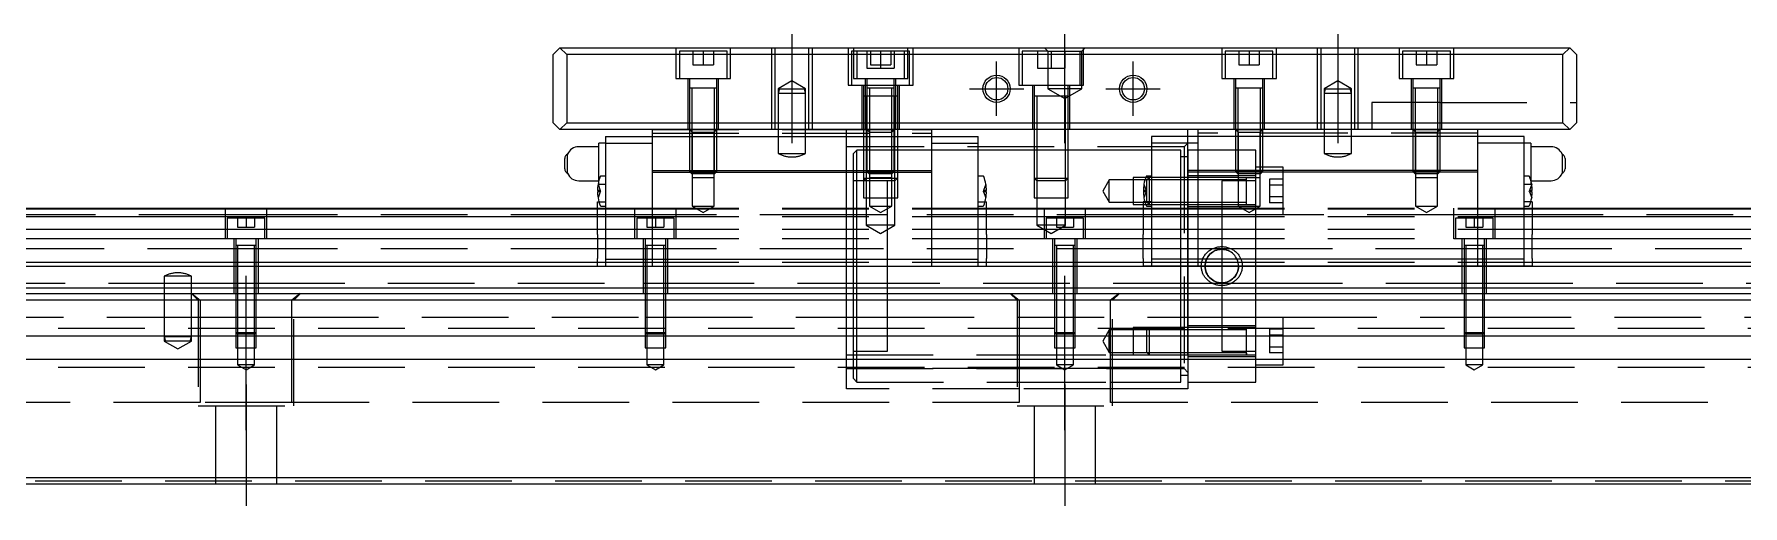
# Model space of a CAD drawing. Extents: x -21 to 1002, y -358 to 107.
# Drawn here: x 228.9 to 479.4, y -336.4 to -267.3 of the extents above; entities that cross this region are included whole.
import ezdxf

# ---------------------------------------------------------------- set-up
doc = ezdxf.new("R2010")
doc.units = 0
doc.linetypes.add('CENTER', pattern=[50.8, 31.75, -6.35, 6.35, -6.35])
doc.linetypes.add('DASHED', pattern=[19.05, 12.7, -6.35])
doc.layers.get('0').update_dxf_attribs({"linetype": 'CONTINUOUS'})
doc.layers.add('CENTER', color=1, linetype='CENTER')

msp = doc.modelspace()

# ---------------------------------------------------------------- linework, layer by layer
at = {"color": 7, "linetype": 'CONTINUOUS'}
for p, q in [((305, -270.29), (306, -269.29)), ((305, -280.29), (305, -270.29)), ((306, -269.29), (454, -269.29)), ((306, -269.29), (307, -270.29)), ((453, -270.29), (307, -270.29)), ((307, -270.29), (307, -280.29)), ((453, -270.29), (454, -269.29)), ((453, -280.29), (453, -270.29)), ((454, -269.29), (455, -270.29)), ((455, -270.29), (455, -280.29)), ((351, -276.39), (350.5, -276.39)), ((351, -276.39), (350.5, -276.39)), ((351.35, -276.39), (351, -276.39)), ((351.35, -276.39), (351, -276.39)), ((355, -276.39), (354.65, -276.39)), ((355, -276.39), (354.65, -276.39)), ((355.5, -276.39), (355, -276.39)), ((355.5, -276.39), (355, -276.39)), ((305, -280.29), (306, -281.29)), ((307, -280.29), (306, -281.29)), ((307, -280.29), (453, -280.29)), ((454, -281.29), (453, -280.29)), ((454, -281.29), (455, -280.29)), ((454, -281.29), (306, -281.29)), ((312.7, -282.29), (312.7, -283.29)), ((312.7, -282.29), (319.5, -282.29)), ((319.5, -281.29), (319.5, -282.29)), ((319.5, -282.29), (319.5, -287.29)), ((319.5, -282.29), (360.5, -282.29)), ((360.5, -282.29), (360.5, -281.29)), ((360.5, -282.29), (367.3, -282.29)), ((360.5, -287.29), (360.5, -282.29)), ((367.3, -283.29), (367.3, -282.29)), ((399.5, -282.29), (392.7, -282.29)), ((392.7, -282.29), (392.7, -283.29)), ((398, -282.29), (398, -281.29)), ((399.5, -281.29), (399.5, -282.29)), ((399.5, -282.29), (399.5, -287.29)), ((440.5, -282.29), (399.5, -282.29)), ((440.5, -282.29), (440.5, -281.29)), ((447.3, -282.29), (440.5, -282.29)), ((440.5, -287.29), (440.5, -282.29)), ((447.3, -283.29), (447.3, -282.29)), ((307.12, -287.69), (307.12, -284.9)), ((311.7, -283.79), (308.75, -283.79)), ((312.7, -283.29), (311.7, -283.29)), ((311.7, -288.76), (311.7, -283.29)), ((312.7, -283.29), (319.5, -283.29)), ((312.7, -283.29), (312.7, -300.29)), ((360.5, -283.29), (367.3, -283.29)), ((367.3, -300.29), (367.3, -283.29)), ((399.5, -283.29), (392.7, -283.29)), ((392.7, -283.29), (392.7, -300.29)), ((447.3, -283.29), (440.5, -283.29)), ((448.3, -283.29), (447.3, -283.29)), ((447.3, -300.29), (447.3, -283.29)), ((448.3, -283.29), (448.3, -288.76)), ((451.25, -283.79), (448.3, -283.79)), ((452.88, -284.9), (452.88, -287.69)), ((306.7, -287.04), (306.7, -285.54)), ((319.5, -287.29), (319.5, -287.54)), ((319.5, -287.29), (360.5, -287.29)), ((319.5, -287.54), (319.5, -300.29)), ((319.5, -287.54), (360.5, -287.54)), ((360.5, -287.54), (360.5, -287.29)), ((360.5, -300.29), (360.5, -287.54)), ((399.5, -287.29), (399.5, -287.54)), ((440.5, -287.29), (399.5, -287.29)), ((399.5, -287.54), (399.5, -300.29)), ((440.5, -287.54), (399.5, -287.54)), ((440.5, -287.54), (440.5, -287.29)), ((440.5, -300.29), (440.5, -287.54)), ((453.3, -285.54), (453.3, -287.04)), ((308.75, -288.79), (311.69, -288.79)), ((311.5, -290.19), (311.58, -290.19)), ((311.58, -290.39), (311.5, -290.39)), ((311.58, -290.19), (311.58, -290.39)), ((312.7, -288.09), (311.99, -288.09)), ((368.01, -288.09), (367.3, -288.09)), ((368.42, -290.39), (368.42, -290.19)), ((368.42, -290.19), (368.5, -290.19)), ((368.5, -290.39), (368.42, -290.39)), ((391.5, -290.19), (391.58, -290.19)), ((391.58, -290.39), (391.5, -290.39)), ((391.58, -290.19), (391.58, -290.39)), ((392.7, -288.09), (391.99, -288.09)), ((448.01, -288.09), (447.3, -288.09)), ((448.31, -288.79), (451.25, -288.79)), ((448.42, -290.39), (448.42, -290.19)), ((448.42, -290.19), (448.5, -290.19)), ((448.5, -290.39), (448.42, -290.39)), ((0, -292.79), (311.5, -292.79)), ((0, -292.92), (311.5, -292.92)), ((311.5, -294.26), (311.5, -291.86)), ((311.5, -291.86), (311.71, -291.86)), ((311.99, -292.49), (312.7, -292.49)), ((367.3, -292.49), (368.01, -292.49)), ((368.29, -291.86), (368.5, -291.86)), ((368.5, -294.26), (368.5, -291.86)), ((368.5, -292.79), (391.5, -292.79)), ((368.5, -292.92), (391.5, -292.92)), ((391.5, -291.86), (391.5, -294.26)), ((391.71, -291.86), (391.5, -291.86)), ((391.99, -292.49), (392.7, -292.49)), ((447.3, -292.49), (448.01, -292.49)), ((448.5, -291.86), (448.29, -291.86)), ((448.5, -291.86), (448.5, -294.26)), ((448.5, -292.79), (760, -292.79)), ((448.5, -292.92), (760, -292.92)), ((0, -294.01), (311.5, -294.01)), ((311.5, -295.83), (311.5, -294.26)), ((368.5, -294.01), (391.5, -294.01)), ((368.5, -295.83), (368.5, -294.26)), ((391.5, -294.26), (391.5, -295.83)), ((448.5, -294.01), (760, -294.01)), ((448.5, -294.26), (448.5, -295.83)), ((0, -295.88), (311.5, -295.88)), ((0, -297.23), (311.5, -297.23)), ((311.5, -296.65), (311.5, -295.83)), ((311.5, -296.65), (311.5, -300.16)), ((368.5, -296.65), (368.5, -295.83)), ((368.5, -295.88), (391.5, -295.88)), ((368.5, -296.65), (368.5, -300.16)), ((368.5, -297.23), (391.5, -297.23)), ((391.5, -295.83), (391.5, -296.65)), ((391.5, -300.16), (391.5, -296.65)), ((448.5, -295.83), (448.5, -296.65)), ((448.5, -295.88), (760, -295.88)), ((448.5, -300.16), (448.5, -296.65)), ((448.5, -297.23), (760, -297.23)), ((311.5, -301.29), (311.5, -300.16)), ((312.7, -300.29), (319.5, -300.29)), ((312.7, -300.29), (312.7, -301.29)), ((319.5, -298.29), (318.5, -298.29)), ((319.5, -300.29), (319.5, -301.29)), ((319.5, -300.29), (360.5, -300.29)), ((360.5, -300.29), (367.3, -300.29)), ((360.5, -301.29), (360.5, -300.29)), ((367.3, -301.29), (367.3, -300.29)), ((368.5, -301.29), (368.5, -300.16)), ((391.5, -300.16), (391.5, -301.29)), ((392.7, -300.29), (392.7, -301.29)), ((399.5, -300.29), (392.7, -300.29)), ((399.5, -300.29), (399.5, -301.29)), ((440.5, -300.29), (399.5, -300.29)), ((447.3, -300.29), (440.5, -300.29)), ((440.5, -301.29), (440.5, -300.29)), ((447.3, -301.29), (447.3, -300.29)), ((448.5, -300.16), (448.5, -301.29)), ((0, -300.71), (311.5, -300.71)), ((0, -301.29), (311.5, -301.29)), ((311.5, -301.29), (368.5, -301.29)), ((312.7, -301.29), (319.5, -301.29)), ((319.5, -301.29), (360.5, -301.29)), ((360.5, -301.29), (367.3, -301.29)), ((368.5, -300.71), (391.5, -300.71)), ((368.5, -301.29), (760, -301.29)), ((392.7, -301.29), (391.5, -301.29)), ((399.5, -301.29), (392.7, -301.29)), ((440.5, -301.29), (399.5, -301.29)), ((447.3, -301.29), (440.5, -301.29)), ((448.5, -301.29), (447.3, -301.29)), ((448.5, -300.71), (760, -300.71)), ((0, -304.49), (760, -304.49)), ((1, -305.29), (759, -305.29)), ((758, -306.29), (2, -306.29)), ((758, -311.59), (2, -311.59)), ((758, -314.99), (2, -314.99)), ((2, -332.29), (758, -332.29)), ((759, -333.29), (1, -333.29))]:
    msp.add_line(p, q, dxfattribs=at)
at = {"color": 3, "linetype": 'DASHED'}
for p, q in [((323, -269.29), (323, -273.79)), ((323.5, -269.79), (323.5, -273.79)), ((330.5, -269.79), (323.5, -269.79)), ((325.5, -269.79), (325.5, -271.79)), ((327, -269.79), (327, -271.79)), ((328.5, -269.79), (328.5, -271.79)), ((330.5, -273.79), (330.5, -269.79)), ((331, -273.79), (331, -269.29)), ((337, -269.29), (337, -281.29)), ((337.5, -269.29), (337.5, -281.29)), ((342.5, -281.29), (342.5, -269.29)), ((343, -281.29), (343, -269.29)), ((348.25, -269.29), (348.25, -274.79)), ((348.75, -269.79), (348.75, -274.79)), ((349.5, -269.79), (348.75, -269.79)), ((349, -269.29), (349, -273.79)), ((349.5, -269.79), (349.5, -273.79)), ((356.5, -269.79), (349.5, -269.79)), ((351, -269.79), (351, -272.29)), ((351.5, -269.79), (351.5, -271.79)), ((353, -269.79), (353, -271.79)), ((354.5, -269.79), (354.5, -271.79)), ((355, -269.79), (355, -272.29)), ((356.5, -273.79), (356.5, -269.79)), ((357.25, -269.79), (356.5, -269.79)), ((357, -273.79), (357, -269.29)), ((357.25, -274.79), (357.25, -269.79)), ((357.75, -274.79), (357.75, -269.29)), ((373.25, -269.29), (373.25, -274.79)), ((373.75, -269.79), (373.75, -274.79)), ((377.5, -269.79), (373.75, -269.79)), ((376, -269.79), (376, -272.29)), ((377, -269.29), (377.5, -269.79)), ((377.5, -269.79), (377.5, -275.29)), ((377.5, -269.79), (382.5, -269.79)), ((378, -269.79), (378, -272.29)), ((380, -269.79), (380, -272.29)), ((382.25, -274.79), (382.25, -269.79)), ((382.5, -269.79), (383, -269.29)), ((382.5, -275.29), (382.5, -269.79)), ((382.75, -274.79), (382.75, -269.29)), ((403, -269.29), (403, -273.79)), ((403.5, -269.79), (403.5, -273.79)), ((410.5, -269.79), (403.5, -269.79)), ((405.5, -269.79), (405.5, -271.79)), ((407, -269.79), (407, -271.79)), ((408.5, -269.79), (408.5, -271.79)), ((410.5, -273.79), (410.5, -269.79)), ((411, -273.79), (411, -269.29)), ((417, -269.29), (417, -281.29)), ((417.5, -269.29), (417.5, -281.29)), ((422.5, -281.29), (422.5, -269.29)), ((423, -281.29), (423, -269.29)), ((429, -269.29), (429, -273.79)), ((429.5, -269.79), (429.5, -273.79)), ((436.5, -269.79), (429.5, -269.79)), ((431.5, -269.79), (431.5, -271.79)), ((433, -269.79), (433, -271.79)), ((434.5, -269.79), (434.5, -271.79)), ((436.5, -273.79), (436.5, -269.79)), ((437, -273.79), (437, -269.29)), ((325.5, -271.79), (327, -271.79)), ((327, -271.79), (328.5, -271.79)), ((351, -272.29), (353, -272.29)), ((351.5, -271.79), (353, -271.79)), ((353, -271.79), (353, -272.29)), ((353, -271.79), (354.5, -271.79)), ((353, -272.29), (355, -272.29)), ((376, -272.29), (378, -272.29)), ((378, -272.29), (380, -272.29)), ((405.5, -271.79), (407, -271.79)), ((407, -271.79), (408.5, -271.79)), ((431.5, -271.79), (433, -271.79)), ((433, -271.79), (434.5, -271.79)), ((323, -273.79), (331, -273.79)), ((324.75, -273.79), (324.75, -281.29)), ((325, -273.79), (325, -275.19)), ((329, -275.19), (325, -275.19)), ((329, -275.19), (325, -275.19)), ((329, -275.19), (325, -275.19)), ((325, -275.19), (325, -281.29)), ((325, -275.19), (325, -275.19)), ((325, -275.19), (325, -275.2)), ((325.35, -275.19), (325.35, -281.29)), ((328.65, -281.29), (328.65, -275.19)), ((329, -275.19), (329, -273.79)), ((329, -275.19), (329, -275.19)), ((329, -281.29), (329, -275.19)), ((329, -275.2), (329, -275.19)), ((329.25, -281.29), (329.25, -273.79)), ((340, -274.14), (338, -275.29)), ((338, -275.29), (338, -275.92)), ((338.17, -275.29), (338, -275.92)), ((338, -275.29), (342, -275.29)), ((342, -275.29), (340, -274.14)), ((342, -275.92), (341.83, -275.29)), ((342, -275.92), (342, -275.29)), ((348.25, -274.79), (357.75, -274.79)), ((349, -273.79), (357, -273.79)), ((350.25, -274.79), (350.25, -281.29)), ((350.5, -274.79), (350.5, -276.39)), ((350.75, -273.79), (350.75, -281.29)), ((351, -273.79), (351, -275.19)), ((355, -275.19), (351, -275.19)), ((355, -275.19), (351, -275.19)), ((351, -275.19), (351, -281.29)), ((351, -275.19), (351, -275.19)), ((351, -275.19), (351, -275.2)), ((351.35, -275.19), (351.35, -281.29)), ((354.65, -281.29), (354.65, -275.19)), ((355, -275.19), (355, -273.79)), ((355, -275.19), (355, -275.19)), ((355, -281.29), (355, -275.19)), ((355, -275.2), (355, -275.19)), ((355.25, -281.29), (355.25, -273.79)), ((355.5, -276.39), (355.5, -274.79)), ((355.75, -281.29), (355.75, -274.79)), ((373.25, -274.79), (382.75, -274.79)), ((375.25, -274.79), (375.25, -281.29)), ((375.5, -274.79), (375.5, -276.39)), ((377.5, -275.29), (380, -276.74)), ((382.5, -275.29), (377.5, -275.29)), ((380, -276.74), (382.5, -275.29)), ((380.5, -276.39), (380.5, -274.79)), ((380.75, -281.29), (380.75, -274.79)), ((403, -273.79), (411, -273.79)), ((404.75, -273.79), (404.75, -281.29)), ((405, -273.79), (405, -275.19)), ((409, -275.19), (405, -275.19)), ((409, -275.19), (405, -275.19)), ((409, -275.19), (405, -275.19)), ((405, -275.19), (405, -281.29)), ((405, -275.19), (405, -275.19)), ((405, -275.19), (405, -275.2)), ((405.35, -275.19), (405.35, -281.29)), ((408.65, -281.29), (408.65, -275.19)), ((409, -275.19), (409, -273.79)), ((409, -275.19), (409, -275.19)), ((409, -281.29), (409, -275.19)), ((409, -275.2), (409, -275.19)), ((409.25, -281.29), (409.25, -273.79)), ((420, -274.14), (418, -275.29)), ((418, -275.29), (418, -275.92)), ((418.17, -275.29), (418, -275.92)), ((418, -275.29), (422, -275.29)), ((422, -275.29), (420, -274.14)), ((422, -275.92), (421.83, -275.29)), ((422, -275.92), (422, -275.29)), ((429, -273.79), (437, -273.79)), ((430.75, -273.79), (430.75, -281.29)), ((431, -273.79), (431, -275.19)), ((435, -275.19), (431, -275.19)), ((435, -275.19), (431, -275.19)), ((435, -275.19), (431, -275.19)), ((435, -275.19), (431, -275.19)), ((431, -275.19), (431, -275.2)), ((431, -275.19), (431, -281.29)), ((431, -275.19), (431, -275.19)), ((431.35, -275.19), (431.35, -281.29)), ((431.35, -275.19), (431.35, -281.29)), ((434.65, -281.29), (434.65, -275.19)), ((434.65, -281.29), (434.65, -275.19)), ((435, -275.19), (435, -273.79)), ((435, -275.2), (435, -275.19)), ((435, -275.19), (435, -275.19)), ((435, -281.29), (435, -275.19)), ((435.25, -281.29), (435.25, -273.79)), ((338, -275.92), (338, -281.29)), ((338, -275.92), (342, -275.92)), ((342, -281.29), (342, -275.92)), ((350.5, -276.39), (350.5, -281.29)), ((350.5, -276.39), (350.5, -276.39)), ((350.5, -276.39), (350.5, -276.4)), ((355.5, -276.39), (350.5, -276.39)), ((355.5, -276.39), (350.5, -276.39)), ((350.9, -276.39), (350.9, -281.29)), ((350.9, -276.39), (350.9, -281.29)), ((354.65, -276.39), (351.35, -276.39)), ((354.65, -276.39), (351.35, -276.39)), ((355.1, -281.29), (355.1, -276.39)), ((355.1, -281.29), (355.1, -276.39)), ((355.5, -276.39), (355.5, -276.39)), ((355.5, -281.29), (355.5, -276.39)), ((355.5, -276.4), (355.5, -276.39)), ((380.5, -276.39), (375.5, -276.39)), ((380.5, -276.39), (375.5, -276.39)), ((375.5, -276.39), (375.5, -276.4)), ((375.5, -276.39), (375.5, -281.29)), ((375.5, -276.39), (375.5, -276.39)), ((375.9, -276.39), (375.9, -281.29)), ((380.1, -281.29), (380.1, -276.39)), ((380.5, -276.4), (380.5, -276.39)), ((380.5, -276.39), (380.5, -276.39)), ((380.5, -281.29), (380.5, -276.39)), ((418, -275.92), (418, -281.29)), ((418, -275.92), (422, -275.92)), ((422, -281.29), (422, -275.92)), ((435, -277.29), (425, -277.29)), ((425, -277.29), (425, -281.29)), ((435, -277.29), (455, -277.29)), ((319.5, -281.29), (360.5, -281.29)), ((319.5, -281.79), (360.5, -281.79)), ((325, -281.29), (325, -287.44)), ((325, -281.29), (325.38, -281.68)), ((325, -281.29), (329, -281.29)), ((325.35, -281.29), (325.35, -287.79)), ((325.38, -281.68), (325.38, -288.29)), ((325.38, -281.68), (328.62, -281.68)), ((328.62, -281.68), (329, -281.29)), ((328.62, -288.29), (328.62, -281.68)), ((328.65, -287.79), (328.65, -281.29)), ((329, -287.44), (329, -281.29)), ((338, -281.29), (338, -284.79)), ((342, -284.79), (342, -281.29)), ((348, -292.79), (348, -281.29)), ((350.5, -281.29), (350.5, -288.39)), ((350.5, -281.29), (350.5, -288.39)), ((350.9, -281.29), (350.9, -288.79)), ((350.9, -281.29), (350.9, -288.79)), ((351, -281.29), (351, -287.44)), ((351, -281.29), (351.38, -281.68)), ((351, -281.29), (355, -281.29)), ((351.35, -281.29), (351.35, -287.79)), ((351.38, -281.68), (351.38, -288.29)), ((351.38, -281.68), (354.62, -281.68)), ((354.62, -281.68), (355, -281.29)), ((354.62, -288.29), (354.62, -281.68)), ((354.65, -287.79), (354.65, -281.29)), ((355, -287.44), (355, -281.29)), ((355.1, -288.79), (355.1, -281.29)), ((355.1, -288.79), (355.1, -281.29)), ((355.5, -288.39), (355.5, -281.29)), ((355.5, -288.39), (355.5, -281.29)), ((375.5, -281.29), (375.5, -288.39)), ((375.5, -281.29), (375.5, -288.39)), ((375.9, -281.29), (375.9, -288.79)), ((380.1, -288.79), (380.1, -281.29)), ((380.5, -288.39), (380.5, -281.29)), ((380.5, -288.39), (380.5, -281.29)), ((398, -292.79), (398, -282.29)), ((440.5, -281.29), (399.5, -281.29)), ((440.5, -281.79), (399.5, -281.79)), ((405, -281.29), (405, -287.44)), ((405, -281.29), (405.38, -281.68)), ((405, -281.29), (409, -281.29)), ((405.35, -281.29), (405.35, -287.79)), ((405.38, -281.68), (405.38, -288.29)), ((405.38, -281.68), (408.62, -281.68)), ((408.62, -281.68), (409, -281.29)), ((408.62, -288.29), (408.62, -281.68)), ((408.65, -287.79), (408.65, -281.29)), ((409, -287.44), (409, -281.29)), ((418, -281.29), (418, -284.79)), ((422, -284.79), (422, -281.29)), ((431, -281.29), (431, -287.44)), ((431, -281.29), (431.38, -281.68)), ((431, -281.29), (435, -281.29)), ((431.35, -281.29), (431.35, -287.79)), ((431.35, -281.29), (431.35, -287.79)), ((431.38, -281.68), (431.38, -288.29)), ((431.38, -281.68), (434.62, -281.68)), ((434.62, -281.68), (435, -281.29)), ((434.62, -288.29), (434.62, -281.68)), ((434.65, -287.79), (434.65, -281.29)), ((434.65, -287.79), (434.65, -281.29)), ((435, -287.44), (435, -281.29)), ((338, -284.79), (342, -284.79)), ((339.94, -285.29), (340.06, -285.29)), ((397.5, -283.79), (348, -283.79)), ((349.5, -284.29), (349, -284.79)), ((349, -292.79), (349, -284.79)), ((350.5, -284.29), (349.5, -284.29)), ((349.5, -292.79), (349.5, -284.29)), ((350.9, -284.29), (350.5, -284.29)), ((351, -284.29), (350.9, -284.29)), ((351.35, -284.29), (351, -284.29)), ((354.65, -284.29), (351.35, -284.29)), ((355, -284.29), (354.65, -284.29)), ((355.1, -284.29), (355, -284.29)), ((355.5, -284.29), (355.1, -284.29)), ((360.5, -284.29), (355.5, -284.29)), ((367.3, -284.29), (360.5, -284.29)), ((375.5, -284.29), (367.3, -284.29)), ((375.9, -284.29), (375.5, -284.29)), ((380.1, -284.29), (375.9, -284.29)), ((380.5, -284.29), (380.1, -284.29)), ((392.7, -284.29), (380.5, -284.29)), ((397, -284.29), (392.7, -284.29)), ((397, -287.54), (397, -284.29)), ((398, -285.29), (397, -285.29)), ((398, -283.29), (397.5, -283.79)), ((397.5, -283.79), (397.5, -316.3)), ((399.5, -284.29), (398, -284.29)), ((398, -284.29), (398, -292.79)), ((405, -284.29), (399.5, -284.29)), ((405.35, -284.29), (405, -284.29)), ((408, -284.29), (405.35, -284.29)), ((408, -287.79), (408, -284.29)), ((418, -284.79), (422, -284.79)), ((419.94, -285.29), (420.06, -285.29)), ((325, -287.44), (325.35, -287.79)), ((325, -287.44), (329, -287.44)), ((328.65, -287.79), (325.35, -287.79)), ((328.65, -287.79), (329, -287.44)), ((351, -287.44), (351.35, -287.79)), ((351, -287.44), (355, -287.44)), ((354.65, -287.79), (351.35, -287.79)), ((354.65, -287.79), (355, -287.44)), ((397, -287.94), (397, -287.54)), ((397, -292.14), (397, -287.94)), ((399.5, -287.29), (398, -287.29)), ((399.5, -287.54), (398, -287.54)), ((405, -287.44), (405.35, -287.79)), ((405, -287.44), (409, -287.44)), ((408.65, -287.79), (405.35, -287.79)), ((406.4, -287.54), (406.39, -287.54)), ((406.4, -287.54), (406.4, -287.54)), ((409, -286.79), (408, -286.79)), ((408, -292.79), (408, -287.79)), ((408.65, -287.79), (409, -287.44)), ((412, -286.79), (409, -286.79)), ((412, -293.79), (412, -286.79)), ((431, -287.44), (431.35, -287.79)), ((431, -287.44), (435, -287.44)), ((434.65, -287.79), (431.35, -287.79)), ((434.65, -287.79), (435, -287.44)), ((311.58, -289.3), (311.9, -290.19)), ((311.9, -290.19), (311.58, -290.19)), ((311.9, -290.39), (311.58, -291.29)), ((311.9, -290.39), (311.58, -290.39)), ((311.69, -288.79), (311.7, -288.79)), ((311.7, -289.29), (311.7, -288.76)), ((311.7, -289.29), (312.7, -289.29)), ((311.9, -290.19), (311.94, -290.29)), ((311.9, -290.39), (311.94, -290.29)), ((325.38, -288.29), (325.38, -292.49)), ((325.38, -288.29), (328.62, -288.29)), ((328.62, -292.49), (328.62, -288.29)), ((350.9, -288.79), (349, -288.79)), ((350.5, -288.39), (350.5, -291.29)), ((350.5, -288.39), (350.9, -288.79)), ((350.5, -288.39), (355.5, -288.39)), ((350.9, -288.79), (350.9, -291.29)), ((355.1, -288.79), (350.9, -288.79)), ((351.38, -288.29), (351.38, -292.49)), ((351.38, -288.29), (354.62, -288.29)), ((354, -301.29), (354, -288.79)), ((354.62, -292.49), (354.62, -288.29)), ((355.1, -288.79), (355.5, -288.39)), ((355.1, -291.29), (355.1, -288.79)), ((355.5, -291.29), (355.5, -288.39)), ((368.1, -290.19), (368.06, -290.29)), ((368.1, -290.39), (368.06, -290.29)), ((368.42, -289.3), (368.1, -290.19)), ((368.42, -290.19), (368.1, -290.19)), ((368.1, -290.39), (368.42, -291.29)), ((368.42, -290.39), (368.1, -290.39)), ((375.5, -288.39), (375.5, -291.29)), ((375.5, -288.39), (375.9, -288.79)), ((375.5, -288.39), (380.5, -288.39)), ((375.9, -288.79), (375.9, -291.29)), ((380.1, -288.79), (375.9, -288.79)), ((380.1, -288.79), (380.5, -288.39)), ((380.1, -291.29), (380.1, -288.79)), ((380.5, -291.29), (380.5, -288.39)), ((386.5, -288.64), (385.55, -290.29)), ((385.55, -290.29), (386.5, -291.94)), ((386.5, -291.94), (386.5, -288.64)), ((390, -288.64), (386.5, -288.64)), ((390, -288.29), (390, -292.29)), ((392.35, -288.29), (390, -288.29)), ((392, -288.64), (390, -288.64)), ((391.58, -289.3), (391.9, -290.19)), ((391.9, -290.19), (391.58, -290.19)), ((391.9, -290.39), (391.58, -291.29)), ((391.9, -290.39), (391.58, -290.39)), ((391.9, -290.19), (391.94, -290.29)), ((391.9, -290.39), (391.94, -290.29)), ((392.35, -288.29), (392, -288.64)), ((392, -291.94), (392, -288.64)), ((398, -288.64), (392, -288.64)), ((398, -288.64), (392, -288.64)), ((392.35, -288.29), (392.35, -292.29)), ((398, -288.29), (392.35, -288.29)), ((398, -288.29), (392.35, -288.29)), ((408, -288.04), (398, -288.04)), ((405.38, -288.29), (398, -288.29)), ((406.6, -288.64), (398, -288.64)), ((408, -288.79), (403, -288.79)), ((403, -288.79), (403, -298.84)), ((405.38, -288.29), (405.38, -292.49)), ((405.38, -288.29), (408.62, -288.29)), ((405.38, -288.29), (408.62, -288.29)), ((406.6, -292.29), (406.6, -288.29)), ((408.62, -292.49), (408.62, -288.29)), ((410, -288.56), (410, -289.43)), ((412, -288.56), (410, -288.56)), ((410, -289.43), (410, -291.16)), ((412, -289.43), (410, -289.43)), ((431.38, -288.29), (431.38, -292.49)), ((431.38, -288.29), (434.62, -288.29)), ((434.62, -292.49), (434.62, -288.29)), ((447.3, -289.29), (448.3, -289.29)), ((448.1, -290.19), (448.06, -290.29)), ((448.1, -290.39), (448.06, -290.29)), ((448.42, -289.3), (448.1, -290.19)), ((448.42, -290.19), (448.1, -290.19)), ((448.1, -290.39), (448.42, -291.29)), ((448.42, -290.39), (448.1, -290.39)), ((448.3, -288.76), (448.3, -289.29)), ((448.3, -288.79), (448.31, -288.79)), ((257, -297.29), (257, -292.79)), ((263, -292.79), (263, -297.29)), ((311.5, -292.79), (312.7, -292.79)), ((311.5, -292.92), (312.7, -292.92)), ((311.71, -291.86), (312.7, -291.86)), ((312.7, -292.79), (319.5, -292.79)), ((312.7, -292.92), (319.5, -292.92)), ((317, -297.29), (317, -292.79)), ((319.5, -292.79), (360.5, -292.79)), ((319.5, -292.92), (360.5, -292.92)), ((323, -292.79), (323, -297.29)), ((325.38, -292.49), (327, -293.43)), ((325.38, -292.49), (328.62, -292.49)), ((327, -293.43), (328.62, -292.49)), ((348, -301.29), (348, -292.79)), ((349, -301.29), (349, -292.79)), ((349.5, -301.29), (349.5, -292.79)), ((350.5, -291.29), (355.5, -291.29)), ((350.9, -291.29), (350.9, -295.29)), ((351.38, -292.49), (353, -293.43)), ((351.38, -292.49), (354.62, -292.49)), ((353, -293.43), (354.62, -292.49)), ((355.1, -295.29), (355.1, -291.29)), ((360.5, -292.79), (367.3, -292.79)), ((360.5, -292.92), (367.3, -292.92)), ((367.3, -291.86), (368.29, -291.86)), ((367.3, -292.79), (368.5, -292.79)), ((367.3, -292.92), (368.5, -292.92)), ((375.5, -291.29), (380.5, -291.29)), ((375.9, -291.29), (375.9, -295.29)), ((377, -297.29), (377, -292.79)), ((380.1, -295.29), (380.1, -291.29)), ((383, -292.79), (383, -297.29)), ((386.5, -291.94), (390, -291.94)), ((390, -291.94), (392, -291.94)), ((390, -292.29), (392.35, -292.29)), ((391.5, -292.79), (392.7, -292.79)), ((391.5, -292.92), (392.7, -292.92)), ((392.7, -291.86), (391.71, -291.86)), ((392, -291.94), (398, -291.94)), ((392, -291.94), (392.35, -292.29)), ((392, -291.94), (398, -291.94)), ((392.35, -292.29), (398, -292.29)), ((392.35, -292.29), (398, -292.29)), ((392.7, -292.79), (399.5, -292.79)), ((392.7, -292.92), (399.5, -292.92)), ((397, -292.54), (397, -292.14)), ((397, -292.79), (397, -292.54)), ((397, -301.29), (397, -292.79)), ((398, -291.94), (406.6, -291.94)), ((398, -292.29), (408, -292.29)), ((398, -292.54), (408, -292.54)), ((398, -295.98), (398, -292.79)), ((398, -292.79), (398, -295.98)), ((399.5, -292.79), (440.5, -292.79)), ((399.5, -292.92), (440.5, -292.92)), ((405.38, -292.49), (407, -293.43)), ((405.38, -292.49), (408.62, -292.49)), ((407, -293.43), (408.62, -292.49)), ((408, -301.29), (408, -292.79)), ((410, -291.16), (410, -292.03)), ((412, -291.16), (410, -291.16)), ((412, -292.03), (410, -292.03)), ((431.38, -292.49), (433, -293.43)), ((431.38, -292.49), (434.62, -292.49)), ((433, -293.43), (434.62, -292.49)), ((437, -297.29), (437, -292.79)), ((440.5, -292.79), (447.3, -292.79)), ((440.5, -292.92), (447.3, -292.92)), ((443, -292.79), (443, -297.29)), ((448.29, -291.86), (447.3, -291.86)), ((447.3, -292.79), (448.5, -292.79)), ((447.3, -292.92), (448.5, -292.92)), ((257, -293.79), (203, -293.79)), ((263, -293.79), (257, -293.79)), ((257.25, -294.29), (257.25, -297.29)), ((262.75, -294.29), (257.25, -294.29)), ((258.75, -294.29), (258.75, -295.59)), ((260, -294.29), (260, -295.59)), ((261.25, -294.29), (261.25, -295.59)), ((262.75, -297.29), (262.75, -294.29)), ((311.5, -293.79), (263, -293.79)), ((312.7, -293.79), (311.5, -293.79)), ((311.5, -294.01), (312.7, -294.01)), ((317, -293.79), (312.7, -293.79)), ((312.7, -294.01), (319.5, -294.01)), ((319.5, -293.79), (317, -293.79)), ((317.25, -294.29), (317.25, -297.29)), ((319.5, -294.29), (317.25, -294.29)), ((318.75, -294.29), (318.75, -295.59)), ((323, -293.79), (319.5, -293.79)), ((319.5, -294.01), (360.5, -294.01)), ((322.75, -294.29), (319.5, -294.29)), ((320, -294.29), (320, -295.59)), ((321.25, -294.29), (321.25, -295.59)), ((322.75, -297.29), (322.75, -294.29)), ((348, -293.79), (323, -293.79)), ((349, -293.79), (348, -293.79)), ((354, -293.79), (349, -293.79)), ((350.9, -295.29), (353, -296.51)), ((355.1, -295.29), (350.9, -295.29)), ((353, -296.51), (355.1, -295.29)), ((391.5, -293.79), (354, -293.79)), ((360.5, -294.01), (367.3, -294.01)), ((367.3, -294.01), (368.5, -294.01)), ((375.9, -295.29), (378, -296.51)), ((380.1, -295.29), (375.9, -295.29)), ((377.25, -294.29), (377.25, -297.29)), ((382.75, -294.29), (377.25, -294.29)), ((378, -296.51), (380.1, -295.29)), ((378.75, -294.29), (378.75, -295.59)), ((380, -294.29), (380, -295.59)), ((381.25, -294.29), (381.25, -295.59)), ((382.75, -297.29), (382.75, -294.29)), ((392.7, -293.79), (391.5, -293.79)), ((391.5, -294.01), (392.7, -294.01)), ((397, -293.79), (392.7, -293.79)), ((392.7, -294.01), (399.5, -294.01)), ((398, -293.79), (397, -293.79)), ((399.5, -293.79), (398, -293.79)), ((403, -293.79), (399.5, -293.79)), ((399.5, -294.01), (440.5, -294.01)), ((408, -293.79), (403, -293.79)), ((413, -293.79), (408, -293.79)), ((437, -293.79), (413, -293.79)), ((440.5, -293.79), (437, -293.79)), ((437.25, -294.29), (437.25, -297.29)), ((440.5, -294.29), (437.25, -294.29)), ((438.75, -294.29), (438.75, -295.59)), ((440, -294.29), (440, -295.59)), ((443, -293.79), (440.5, -293.79)), ((440.5, -294.01), (447.3, -294.01)), ((442.75, -294.29), (440.5, -294.29)), ((441.25, -294.29), (441.25, -295.59)), ((442.75, -297.29), (442.75, -294.29)), ((447.3, -293.79), (443, -293.79)), ((448.5, -293.79), (447.3, -293.79)), ((447.3, -294.01), (448.5, -294.01)), ((497, -293.79), (448.5, -293.79)), ((263, -297.29), (257, -297.29)), ((258.25, -305.29), (258.25, -297.29)), ((258.5, -297.29), (258.5, -298.29)), ((258.75, -295.59), (260, -295.59)), ((260, -295.59), (261.25, -295.59)), ((261.5, -298.29), (261.5, -297.29)), ((261.75, -297.29), (261.75, -305.29)), ((311.5, -295.88), (312.7, -295.88)), ((311.5, -297.23), (312.7, -297.23)), ((312.7, -295.88), (319.5, -295.88)), ((312.7, -297.23), (319.5, -297.23)), ((323, -297.29), (317, -297.29)), ((318.25, -301.29), (318.25, -297.29)), ((318.5, -297.29), (318.5, -298.29)), ((318.75, -295.59), (320, -295.59)), ((319.5, -295.88), (360.5, -295.88)), ((319.5, -297.23), (360.5, -297.23)), ((320, -295.59), (321.25, -295.59)), ((321.5, -298.29), (321.5, -297.29)), ((321.75, -297.29), (321.75, -301.29)), ((360.5, -295.88), (367.3, -295.88)), ((360.5, -297.23), (367.3, -297.23)), ((367.3, -295.88), (368.5, -295.88)), ((367.3, -297.23), (368.5, -297.23)), ((383, -297.29), (377, -297.29)), ((378.25, -305.29), (378.25, -297.29)), ((378.5, -297.29), (378.5, -298.29)), ((378.75, -295.59), (380, -295.59)), ((380, -295.59), (381.25, -295.59)), ((381.5, -298.29), (381.5, -297.29)), ((381.75, -297.29), (381.75, -305.29)), ((391.5, -295.88), (392.7, -295.88)), ((391.5, -297.23), (392.7, -297.23)), ((392.7, -295.88), (399.5, -295.88)), ((392.7, -297.23), (399.5, -297.23)), ((398, -301.29), (398, -295.98)), ((398, -295.98), (398, -301.29)), ((399.5, -295.88), (440.5, -295.88)), ((399.5, -297.23), (440.5, -297.23)), ((443, -297.29), (437, -297.29)), ((438.25, -301.29), (438.25, -297.29)), ((438.5, -297.29), (438.5, -298.29)), ((438.75, -295.59), (440, -295.59)), ((440, -295.59), (441.25, -295.59)), ((440.5, -295.88), (447.3, -295.88)), ((440.5, -297.23), (447.3, -297.23)), ((441.5, -298.29), (441.5, -297.29)), ((441.75, -297.29), (441.75, -301.29)), ((447.3, -295.88), (448.5, -295.88)), ((447.3, -297.23), (448.5, -297.23)), ((258.25, -298.79), (201.75, -298.79)), ((258.5, -298.79), (258.25, -298.79)), ((261.5, -298.29), (258.5, -298.29)), ((258.5, -298.29), (258.5, -298.3)), ((258.5, -298.29), (258.5, -305.29)), ((258.5, -298.29), (258.5, -298.29)), ((260, -298.29), (258.5, -298.29)), ((258.75, -298.79), (258.5, -298.79)), ((258.75, -298.29), (258.75, -305.29)), ((261.25, -298.79), (258.75, -298.79)), ((261.5, -298.29), (260, -298.29)), ((261.25, -305.29), (261.25, -298.29)), ((261.5, -298.79), (261.25, -298.79)), ((261.5, -298.3), (261.5, -298.29)), ((261.5, -298.29), (261.5, -298.29)), ((261.5, -305.29), (261.5, -298.29)), ((261.75, -298.79), (261.5, -298.79)), ((311.5, -298.79), (261.75, -298.79)), ((312.7, -298.79), (311.5, -298.79)), ((318.25, -298.79), (312.7, -298.79)), ((318.5, -298.79), (318.25, -298.79)), ((321.5, -298.29), (318.5, -298.29)), ((318.5, -298.29), (318.5, -301.29)), ((318.5, -298.29), (318.5, -298.29)), ((318.5, -298.29), (318.5, -298.3)), ((321.5, -298.29), (318.5, -298.29)), ((318.75, -298.79), (318.5, -298.79)), ((318.75, -298.29), (318.75, -301.29)), ((319.5, -298.79), (318.75, -298.79)), ((320, -298.29), (319.5, -298.29)), ((321.25, -298.79), (319.5, -298.79)), ((321.5, -298.29), (320, -298.29)), ((321.25, -301.29), (321.25, -298.29)), ((321.5, -298.79), (321.25, -298.79)), ((321.5, -298.29), (321.5, -298.29)), ((321.5, -301.29), (321.5, -298.29)), ((321.5, -298.3), (321.5, -298.29)), ((321.75, -298.79), (321.5, -298.79)), ((348, -298.79), (321.75, -298.79)), ((349, -298.79), (348, -298.79)), ((391.5, -298.79), (349, -298.79)), ((378.5, -298.29), (378.5, -298.3)), ((378.5, -298.29), (378.5, -305.29)), ((378.5, -298.29), (378.5, -298.29)), ((380, -298.29), (378.5, -298.29)), ((378.75, -298.29), (378.75, -305.29)), ((381.5, -298.29), (380, -298.29)), ((381.25, -305.29), (381.25, -298.29)), ((381.5, -298.3), (381.5, -298.29)), ((381.5, -298.29), (381.5, -298.29)), ((381.5, -305.29), (381.5, -298.29)), ((392.7, -298.79), (391.5, -298.79)), ((397, -298.79), (392.7, -298.79)), ((398, -298.79), (397, -298.79)), ((399.5, -298.79), (398, -298.79)), ((408, -298.79), (399.5, -298.79)), ((400.11, -300.51), (400.15, -300.4)), ((400.15, -300.4), (400.19, -300.29)), ((400.19, -300.29), (400.24, -300.18)), ((400.24, -300.18), (400.3, -300.05)), ((400.3, -300.05), (400.37, -299.93)), ((400.37, -299.93), (400.44, -299.8)), ((400.44, -299.8), (400.52, -299.69)), ((400.52, -299.69), (400.61, -299.57)), ((400.61, -299.57), (400.7, -299.46)), ((400.7, -299.46), (400.8, -299.36)), ((400.8, -299.36), (400.9, -299.25)), ((400.9, -299.25), (401.01, -299.16)), ((401.01, -299.16), (401.12, -299.07)), ((401.12, -299.07), (401.24, -298.98)), ((401.24, -298.98), (401.36, -298.9)), ((401.36, -298.9), (401.48, -298.83)), ((401.48, -298.83), (401.61, -298.76)), ((401.61, -298.76), (401.74, -298.7)), ((401.74, -298.7), (401.87, -298.65)), ((401.87, -298.65), (402.01, -298.6)), ((402.01, -298.6), (402.15, -298.56)), ((402.15, -298.56), (402.29, -298.52)), ((402.29, -298.52), (402.43, -298.49)), ((402.43, -298.49), (402.57, -298.47)), ((402.57, -298.47), (402.71, -298.45)), ((402.71, -298.45), (402.85, -298.44)), ((402.85, -298.44), (403, -298.44)), ((403, -298.44), (403.15, -298.44)), ((403, -298.84), (403, -301.29)), ((403.15, -298.44), (403.29, -298.45)), ((403.29, -298.45), (403.43, -298.47)), ((403.43, -298.47), (403.57, -298.49)), ((403.57, -298.49), (403.71, -298.52)), ((403.71, -298.52), (403.85, -298.56)), ((403.85, -298.56), (403.99, -298.6)), ((403.99, -298.6), (404.13, -298.65)), ((404.13, -298.65), (404.26, -298.7)), ((404.26, -298.7), (404.39, -298.76)), ((404.39, -298.76), (404.52, -298.83)), ((404.52, -298.83), (404.64, -298.9)), ((404.64, -298.9), (404.76, -298.98)), ((404.76, -298.98), (404.88, -299.07)), ((404.88, -299.07), (404.99, -299.16)), ((404.99, -299.16), (405.1, -299.25)), ((405.1, -299.25), (405.2, -299.36)), ((405.2, -299.36), (405.3, -299.46)), ((405.3, -299.46), (405.39, -299.57)), ((405.39, -299.57), (405.48, -299.69)), ((405.48, -299.69), (405.54, -299.78)), ((405.54, -299.78), (405.6, -299.88)), ((405.6, -299.88), (405.66, -299.98)), ((405.66, -299.98), (405.71, -300.08)), ((405.71, -300.08), (405.76, -300.18)), ((405.76, -300.18), (405.81, -300.29)), ((405.81, -300.29), (405.85, -300.4)), ((405.85, -300.4), (405.89, -300.51)), ((438.25, -298.79), (408, -298.79)), ((438.5, -298.79), (438.25, -298.79)), ((441.5, -298.29), (438.5, -298.29)), ((438.5, -298.29), (438.5, -298.3)), ((438.5, -298.29), (438.5, -301.29)), ((438.5, -298.29), (438.5, -298.29)), ((440, -298.29), (438.5, -298.29)), ((438.75, -298.79), (438.5, -298.79)), ((438.75, -298.29), (438.75, -301.29)), ((440.5, -298.79), (438.75, -298.79)), ((440.5, -298.29), (440, -298.29)), ((441.5, -298.29), (440.5, -298.29)), ((441.25, -298.79), (440.5, -298.79)), ((441.25, -301.29), (441.25, -298.29)), ((441.5, -298.79), (441.25, -298.79)), ((441.5, -298.3), (441.5, -298.29)), ((441.5, -298.29), (441.5, -298.29)), ((441.5, -301.29), (441.5, -298.29)), ((441.75, -298.79), (441.5, -298.79)), ((447.3, -298.79), (441.75, -298.79)), ((448.5, -298.79), (447.3, -298.79)), ((498.25, -298.79), (448.5, -298.79)), ((0, -301.29), (311.5, -301.29)), ((248, -302.79), (248, -305.29)), ((252, -302.79), (248, -302.79)), ((250.06, -302.29), (249.94, -302.29)), ((252, -305.29), (252, -302.79)), ((311.5, -300.71), (312.7, -300.71)), ((311.5, -301.29), (312.7, -301.29)), ((312.7, -300.71), (319.5, -300.71)), ((318.25, -305.29), (318.25, -301.29)), ((318.5, -301.29), (318.5, -305.29)), ((318.75, -301.29), (318.75, -305.29)), ((319.5, -300.71), (360.5, -300.71)), ((321.25, -305.29), (321.25, -301.29)), ((321.5, -305.29), (321.5, -301.29)), ((321.75, -301.29), (321.75, -305.29)), ((348, -305.29), (348, -301.29)), ((349, -305.29), (349, -301.29)), ((349.5, -305.29), (349.5, -301.29)), ((354, -313.79), (354, -301.29)), ((360.5, -300.71), (367.3, -300.71)), ((367.3, -300.71), (368.5, -300.71)), ((367.3, -301.29), (368.5, -301.29)), ((368.5, -301.29), (391.5, -301.29)), ((391.5, -300.71), (392.7, -300.71)), ((392.7, -300.71), (399.5, -300.71)), ((397, -305.29), (397, -301.29)), ((398, -305.29), (398, -301.29)), ((398, -301.29), (398, -305.29)), ((399.5, -300.71), (440.5, -300.71)), ((400, -301.18), (400.01, -301.07)), ((400, -301.29), (400, -301.18)), ((400, -301.43), (400, -301.29)), ((400.01, -301.57), (400, -301.43)), ((400.01, -301.07), (400.02, -300.96)), ((400.03, -301.71), (400.01, -301.57)), ((400.02, -300.96), (400.04, -300.85)), ((400.06, -301.85), (400.03, -301.71)), ((400.04, -300.85), (400.06, -300.74)), ((400.06, -300.74), (400.08, -300.63)), ((400.08, -301.96), (400.06, -301.85)), ((400.08, -300.63), (400.11, -300.51)), ((400.11, -302.07), (400.08, -301.96)), ((400.15, -302.19), (400.11, -302.07)), ((400.19, -302.3), (400.15, -302.19)), ((400.24, -302.41), (400.19, -302.3)), ((400.29, -302.51), (400.24, -302.41)), ((400.34, -302.61), (400.29, -302.51)), ((400.4, -302.71), (400.34, -302.61)), ((400.46, -302.81), (400.4, -302.71)), ((400.52, -302.9), (400.46, -302.81)), ((400.61, -303.02), (400.52, -302.9)), ((403, -301.29), (403, -303.75)), ((405.48, -302.9), (405.39, -303.02)), ((405.56, -302.78), (405.48, -302.9)), ((405.63, -302.66), (405.56, -302.78)), ((405.7, -302.54), (405.63, -302.66)), ((405.76, -302.41), (405.7, -302.54)), ((405.81, -302.3), (405.76, -302.41)), ((405.85, -302.19), (405.81, -302.3)), ((405.89, -302.07), (405.85, -302.19)), ((405.89, -300.51), (405.92, -300.63)), ((405.92, -301.96), (405.89, -302.07)), ((405.92, -300.63), (405.94, -300.74)), ((405.94, -301.85), (405.92, -301.96)), ((405.94, -300.74), (405.97, -300.88)), ((405.96, -301.74), (405.94, -301.85)), ((405.98, -301.63), (405.96, -301.74)), ((405.97, -300.88), (405.99, -301.02)), ((405.99, -301.52), (405.98, -301.63)), ((405.99, -301.02), (406, -301.16)), ((406, -301.4), (405.99, -301.52)), ((406, -301.16), (406, -301.29)), ((406, -301.29), (406, -301.4)), ((408, -305.29), (408, -301.29)), ((438.25, -305.29), (438.25, -301.29)), ((438.5, -301.29), (438.5, -305.29)), ((438.75, -301.29), (438.75, -305.29)), ((440.5, -300.71), (447.3, -300.71)), ((441.25, -305.29), (441.25, -301.29)), ((441.5, -305.29), (441.5, -301.29)), ((441.75, -301.29), (441.75, -305.29)), ((447.3, -300.71), (448.5, -300.71)), ((448.5, -301.29), (760, -301.29)), ((201.75, -303.79), (248, -303.79)), ((248, -303.79), (252, -303.79)), ((248, -305.29), (248, -311.59)), ((252, -303.79), (258.25, -303.79)), ((252, -305.29), (253, -306.29)), ((252, -311.59), (252, -305.29)), ((252.06, -305.29), (253.29, -306.29)), ((258.25, -303.79), (258.5, -303.79)), ((258.5, -303.79), (258.75, -303.79)), ((258.5, -305.29), (258.5, -311.04)), ((258.5, -305.29), (258.5, -311.04)), ((258.75, -303.79), (261.25, -303.79)), ((258.75, -305.29), (258.75, -311.29)), ((261.25, -303.79), (261.5, -303.79)), ((261.25, -311.29), (261.25, -305.29)), ((261.5, -303.79), (261.75, -303.79)), ((261.5, -311.04), (261.5, -305.29)), ((261.5, -311.04), (261.5, -305.29)), ((261.75, -303.79), (318.25, -303.79)), ((267.94, -305.29), (266.71, -306.29)), ((267, -306.29), (268, -305.29)), ((318.25, -303.79), (318.5, -303.79)), ((318.5, -303.79), (318.75, -303.79)), ((318.5, -305.29), (318.5, -311.04)), ((318.5, -305.29), (318.5, -311.04)), ((318.75, -303.79), (321.25, -303.79)), ((318.75, -305.29), (318.75, -311.29)), ((321.25, -303.79), (321.5, -303.79)), ((321.25, -311.29), (321.25, -305.29)), ((321.5, -303.79), (321.75, -303.79)), ((321.5, -311.04), (321.5, -305.29)), ((321.5, -311.04), (321.5, -305.29)), ((321.75, -303.79), (348, -303.79)), ((348, -303.79), (349, -303.79)), ((348, -311.59), (348, -305.29)), ((349, -303.79), (397, -303.79)), ((349, -311.59), (349, -305.29)), ((349.5, -311.59), (349.5, -305.29)), ((372, -305.29), (373, -306.29)), ((372.06, -305.29), (373.29, -306.29)), ((378.5, -305.29), (378.5, -311.04)), ((378.5, -305.29), (378.5, -311.04)), ((378.75, -305.29), (378.75, -311.29)), ((381.25, -311.29), (381.25, -305.29)), ((381.5, -311.04), (381.5, -305.29)), ((381.5, -311.04), (381.5, -305.29)), ((387.94, -305.29), (386.71, -306.29)), ((387, -306.29), (388, -305.29)), ((397, -303.79), (398, -303.79)), ((397, -310.04), (397, -305.29)), ((398, -303.79), (408, -303.79)), ((398, -306.61), (398, -305.29)), ((398, -305.29), (398, -306.61)), ((400.7, -303.13), (400.61, -303.02)), ((400.8, -303.23), (400.7, -303.13)), ((400.9, -303.33), (400.8, -303.23)), ((401.01, -303.43), (400.9, -303.33)), ((401.12, -303.52), (401.01, -303.43)), ((401.24, -303.6), (401.12, -303.52)), ((401.36, -303.68), (401.24, -303.6)), ((401.48, -303.76), (401.36, -303.68)), ((401.61, -303.82), (401.48, -303.76)), ((401.74, -303.88), (401.61, -303.82)), ((401.87, -303.94), (401.74, -303.88)), ((402.01, -303.99), (401.87, -303.94)), ((402.15, -304.03), (402.01, -303.99)), ((402.29, -304.07), (402.15, -304.03)), ((402.43, -304.1), (402.29, -304.07)), ((402.57, -304.12), (402.43, -304.1)), ((402.71, -304.14), (402.57, -304.12)), ((402.85, -304.15), (402.71, -304.14)), ((403, -304.15), (402.85, -304.15)), ((403, -303.75), (403, -313.79)), ((403.15, -304.15), (403, -304.15)), ((403.29, -304.14), (403.15, -304.15)), ((403.43, -304.12), (403.29, -304.14)), ((403.57, -304.1), (403.43, -304.12)), ((403.71, -304.07), (403.57, -304.1)), ((403.85, -304.03), (403.71, -304.07)), ((403.99, -303.99), (403.85, -304.03)), ((404.13, -303.94), (403.99, -303.99)), ((404.26, -303.88), (404.13, -303.94)), ((404.39, -303.82), (404.26, -303.88)), ((404.52, -303.76), (404.39, -303.82)), ((404.64, -303.68), (404.52, -303.76)), ((404.76, -303.6), (404.64, -303.68)), ((404.88, -303.52), (404.76, -303.6)), ((404.99, -303.43), (404.88, -303.52)), ((405.1, -303.33), (404.99, -303.43)), ((405.2, -303.23), (405.1, -303.33)), ((405.3, -303.13), (405.2, -303.23)), ((405.39, -303.02), (405.3, -303.13)), ((408, -303.79), (438.25, -303.79)), ((408, -311.59), (408, -305.29)), ((438.25, -303.79), (438.5, -303.79)), ((438.5, -303.79), (438.75, -303.79)), ((438.5, -305.29), (438.5, -311.04)), ((438.5, -305.29), (438.5, -311.04)), ((438.75, -303.79), (441.25, -303.79)), ((438.75, -305.29), (438.75, -311.29)), ((441.25, -303.79), (441.5, -303.79)), ((441.25, -311.29), (441.25, -305.29)), ((441.5, -303.79), (441.75, -303.79)), ((441.5, -311.04), (441.5, -305.29)), ((441.5, -311.04), (441.5, -305.29)), ((441.75, -303.79), (498.25, -303.79)), ((253, -306.29), (253, -321.79)), ((253.29, -306.29), (253.29, -311.59)), ((266.71, -311.59), (266.71, -306.29)), ((267, -321.79), (267, -306.29)), ((373, -306.29), (373, -321.79)), ((373.29, -306.29), (373.29, -311.59)), ((386.71, -311.59), (386.71, -306.29)), ((387, -321.79), (387, -306.29)), ((398, -311.59), (398, -306.61)), ((398, -306.61), (398, -311.59)), ((759.5, -310.44), (0.5, -310.44)), ((201.5, -308.79), (248, -308.79)), ((248, -308.79), (252, -308.79)), ((252, -308.79), (253.29, -308.79)), ((253.29, -308.79), (258.5, -308.79)), ((258.5, -308.79), (258.75, -308.79)), ((258.75, -308.79), (261.25, -308.79)), ((261.25, -308.79), (261.5, -308.79)), ((261.5, -308.79), (266.71, -308.79)), ((266.71, -308.79), (318.5, -308.79)), ((318.5, -308.79), (318.75, -308.79)), ((318.75, -308.79), (321.25, -308.79)), ((321.25, -308.79), (321.5, -308.79)), ((321.5, -308.79), (348, -308.79)), ((348, -308.79), (349, -308.79)), ((349, -308.79), (354, -308.79)), ((354, -308.79), (397, -308.79)), ((390, -310.29), (390, -314.29)), ((392.35, -310.29), (390, -310.29)), ((392.35, -310.29), (392, -310.64)), ((392.35, -310.29), (392.35, -314.29)), ((398, -310.29), (392.35, -310.29)), ((397, -308.79), (398, -308.79)), ((397, -310.44), (397, -310.04)), ((397, -311.59), (397, -310.44)), ((398, -308.79), (403, -308.79)), ((408, -310.04), (398, -310.04)), ((406.6, -310.29), (398, -310.29)), ((403, -308.79), (408, -308.79)), ((408, -310.29), (406.59, -310.29)), ((406.6, -312.29), (406.6, -310.29)), ((406.6, -314.29), (406.6, -310.29)), ((406.6, -310.64), (406.6, -310.29)), ((406.6, -310.29), (406.6, -310.51)), ((406.6, -310.51), (406.6, -310.29)), ((406.6, -310.29), (406.6, -310.51)), ((406.6, -310.51), (406.6, -310.29)), ((408, -308.79), (413, -308.79)), ((408, -308.79), (408.5, -308.79)), ((408.5, -308.79), (408.75, -308.79)), ((408.75, -308.79), (411.25, -308.79)), ((411.25, -308.79), (411.5, -308.79)), ((411.5, -308.79), (412, -308.79)), ((412, -311.59), (412, -308.79)), ((413, -308.79), (438.5, -308.79)), ((438.5, -308.79), (438.75, -308.79)), ((438.75, -308.79), (441.25, -308.79)), ((441.25, -308.79), (441.5, -308.79)), ((441.5, -308.79), (493.29, -308.79)), ((248, -311.59), (248, -311.66)), ((248, -311.66), (248, -312.29)), ((248, -311.66), (248.17, -312.29)), ((252, -311.66), (248, -311.66)), ((248, -312.29), (250, -313.45)), ((252, -312.29), (248, -312.29)), ((250, -313.45), (252, -312.29)), ((251.83, -312.29), (252, -311.66)), ((252, -311.66), (252, -311.59)), ((252, -312.29), (252, -311.66)), ((253.29, -311.59), (253.29, -314.99)), ((258.5, -311.04), (258.75, -311.29)), ((258.5, -311.04), (258.5, -311.59)), ((258.5, -311.04), (261.5, -311.04)), ((258.5, -311.59), (258.5, -313.29)), ((258.75, -311.29), (258.75, -313.29)), ((261.25, -311.29), (258.75, -311.29)), ((261.25, -311.29), (261.5, -311.04)), ((261.25, -313.29), (261.25, -311.29)), ((261.5, -311.59), (261.5, -311.04)), ((261.5, -313.29), (261.5, -311.59)), ((266.71, -314.99), (266.71, -311.59)), ((318.5, -311.04), (318.75, -311.29)), ((318.5, -311.04), (318.5, -311.59)), ((318.5, -311.04), (321.5, -311.04)), ((318.5, -311.59), (318.5, -313.29)), ((318.75, -311.29), (318.75, -313.29)), ((321.25, -311.29), (318.75, -311.29)), ((321.25, -311.29), (321.5, -311.04)), ((321.25, -313.29), (321.25, -311.29)), ((321.5, -311.59), (321.5, -311.04)), ((321.5, -313.29), (321.5, -311.59)), ((348, -314.29), (348, -311.59)), ((349, -314.99), (349, -311.59)), ((349.5, -314.99), (349.5, -311.59)), ((373.29, -311.59), (373.29, -314.99)), ((378.5, -311.04), (378.75, -311.29)), ((378.5, -311.04), (378.5, -311.59)), ((378.5, -311.04), (381.5, -311.04)), ((378.5, -311.59), (378.5, -313.29)), ((378.75, -311.29), (378.75, -313.29)), ((381.25, -311.29), (378.75, -311.29)), ((381.25, -311.29), (381.5, -311.04)), ((381.25, -313.29), (381.25, -311.29)), ((381.5, -311.59), (381.5, -311.04)), ((381.5, -313.29), (381.5, -311.59)), ((386.5, -310.64), (385.55, -312.29)), ((385.55, -312.29), (386.5, -313.94)), ((386.5, -313.94), (386.5, -310.64)), ((390, -310.64), (386.5, -310.64)), ((386.71, -314.99), (386.71, -311.59)), ((392, -310.64), (390, -310.64)), ((392, -313.94), (392, -310.64)), ((398, -310.64), (392, -310.64)), ((397, -314.64), (397, -311.59)), ((406.6, -310.64), (398, -310.64)), ((398, -314.29), (398, -311.59)), ((398, -311.59), (398, -314.29)), ((408, -314.99), (408, -311.59)), ((410, -310.56), (410, -311.43)), ((412, -310.56), (410, -310.56)), ((412, -311.43), (410, -311.43)), ((410, -311.43), (410, -314.03)), ((412, -314.99), (412, -311.59)), ((438.5, -311.04), (438.75, -311.29)), ((438.5, -311.04), (438.5, -311.59)), ((438.5, -311.04), (441.5, -311.04)), ((438.5, -311.59), (438.5, -313.29)), ((438.75, -311.29), (438.75, -313.29)), ((441.25, -311.29), (438.75, -311.29)), ((441.25, -311.29), (441.5, -311.04)), ((441.25, -313.29), (441.25, -311.29)), ((441.5, -311.59), (441.5, -311.04)), ((441.5, -313.29), (441.5, -311.59)), ((253.29, -314.99), (253.29, -321.29)), ((258.5, -313.29), (261.5, -313.29)), ((258.75, -313.29), (258.75, -315.79)), ((261.25, -315.79), (261.25, -313.29)), ((266.71, -321.29), (266.71, -314.99)), ((318.5, -313.29), (321.5, -313.29)), ((318.75, -313.29), (318.75, -315.79)), ((321.25, -315.79), (321.25, -313.29)), ((348, -314.99), (348, -314.29)), ((348, -314.29), (373.29, -314.29)), ((348, -319.29), (348, -314.99)), ((349, -313.79), (354, -313.79)), ((349, -317.79), (349, -314.99)), ((349.5, -318.29), (349.5, -314.99)), ((373.29, -314.29), (386.71, -314.29)), ((373.29, -314.99), (373.29, -321.29)), ((378.5, -313.29), (381.5, -313.29)), ((378.75, -313.29), (378.75, -315.79)), ((381.25, -315.79), (381.25, -313.29)), ((386.5, -313.94), (390, -313.94)), ((386.71, -314.29), (398, -314.29)), ((386.71, -321.29), (386.71, -314.99)), ((390, -313.94), (392, -313.94)), ((392, -313.94), (398, -313.94)), ((392, -313.94), (392.35, -314.29)), ((397, -314.99), (397, -314.64)), ((397, -318.29), (397, -314.99)), ((398, -313.94), (406.6, -313.94)), ((398, -314.29), (398, -314.99)), ((398, -314.29), (406.6, -314.29)), ((398, -314.54), (408, -314.54)), ((398, -314.99), (398, -319.29)), ((403, -313.79), (408, -313.79)), ((406.59, -314.29), (406.6, -314.29)), ((406.6, -314.29), (406.6, -313.94)), ((406.6, -314.29), (406.6, -314.08)), ((406.6, -314.08), (406.6, -314.29)), ((406.6, -314.29), (406.6, -314.29)), ((406.6, -314.29), (408, -314.29)), ((408, -318.29), (408, -314.99)), ((412, -313.16), (410, -313.16)), ((412, -314.03), (410, -314.03)), ((412, -315.79), (412, -314.99)), ((438.5, -313.29), (441.5, -313.29)), ((438.75, -313.29), (438.75, -315.79)), ((441.25, -315.79), (441.25, -313.29)), ((759.5, -316.14), (0.5, -316.14)), ((258.75, -315.79), (260, -316.52)), ((261.25, -315.79), (258.75, -315.79)), ((260, -316.52), (261.25, -315.79)), ((318.75, -315.79), (320, -316.52)), ((321.25, -315.79), (318.75, -315.79)), ((320, -316.52), (321.25, -315.79)), ((349, -316.3), (348, -316.3)), ((348, -316.3), (397.5, -316.3)), ((373.29, -316.3), (349, -316.3)), ((349, -317.79), (349.5, -318.29)), ((386.71, -316.3), (373.29, -316.3)), ((378.75, -315.79), (380, -316.52)), ((381.25, -315.79), (378.75, -315.79)), ((380, -316.52), (381.25, -315.79)), ((397, -316.3), (386.71, -316.3)), ((397.5, -316.3), (397, -316.3)), ((397, -317.29), (398, -317.29)), ((397.5, -316.3), (398, -316.88)), ((398, -316.88), (397.5, -316.3)), ((408, -315.79), (408.5, -315.79)), ((408.5, -315.79), (408.75, -315.79)), ((408.75, -315.79), (411.25, -315.79)), ((411.25, -315.79), (411.5, -315.79)), ((411.5, -315.79), (412, -315.79)), ((438.75, -315.79), (440, -316.52)), ((441.25, -315.79), (438.75, -315.79)), ((440, -316.52), (441.25, -315.79)), ((373.29, -319.29), (348, -319.29)), ((349.5, -318.29), (373.29, -318.29)), ((373.29, -318.29), (386.71, -318.29)), ((386.71, -319.29), (373.29, -319.29)), ((386.71, -318.29), (397, -318.29)), ((398, -319.29), (386.71, -319.29)), ((398, -318.29), (408, -318.29)), ((253.29, -321.29), (146.71, -321.29)), ((253, -321.79), (267, -321.79)), ((266.71, -321.29), (253.29, -321.29)), ((255.5, -321.79), (255.5, -333.29)), ((264.5, -333.29), (264.5, -321.79)), ((373.29, -321.29), (266.71, -321.29)), ((373, -321.79), (387, -321.79)), ((375.5, -321.79), (375.5, -333.29)), ((384.5, -333.29), (384.5, -321.79)), ((493.29, -321.29), (386.71, -321.29)), ((0.5, -332.79), (759.5, -332.79))]:
    msp.add_line(p, q, dxfattribs=at)
at = {"color": 3, "linetype": 'CONTINUOUS'}
for centre in [(370, -275.29), (390, -275.29)]:
    msp.add_circle(centre, 2, dxfattribs=at)
at = {"color": 7, "linetype": 'CONTINUOUS'}
for centre in [(370, -275.29), (390, -275.29)]:
    msp.add_circle(centre, 1.65, dxfattribs=at)
at = {"color": 3, "linetype": 'DASHED'}
msp.add_circle((403, -301.29), 2.46, dxfattribs=at)
at = {"color": 7, "linetype": 'CONTINUOUS'}
for centre, radius, start, end in [((307.4, -285.54), 0.7, 113.3799, 180), ((308.75, -285.54), 1.75, 90, 158.4596), ((451.25, -285.54), 1.75, 21.5404, 90), ((452.6, -285.54), 0.7, 0, 66.6201), ((307.4, -287.04), 0.7, 180, 246.6201), ((308.75, -287.04), 1.75, 201.5404, 270), ((451.25, -287.04), 1.75, 270, 338.4596), ((452.6, -287.04), 0.7, 293.3799, 360), ((317.5, -290.29), 6, 170.4203, 179.0449), ((317.5, -290.29), 6, 180.9551, 189.5797), ((317.5, -290.29), 6, 159.1494, 170.4059), ((311.99, -288.19), 0.1, 90, 159.1494), ((368.01, -288.19), 0.1, 20.8506, 90), ((362.5, -290.29), 6, 9.5941, 20.8506), ((362.5, -290.29), 6, 0.9551, 9.5797), ((362.5, -290.29), 6, 350.4203, 359.0449), ((397.5, -290.29), 6, 170.4203, 179.0449), ((397.5, -290.29), 6, 180.9551, 189.5797), ((397.5, -290.29), 6, 159.1494, 170.4059), ((391.99, -288.19), 0.1, 90, 159.1494), ((448.01, -288.19), 0.1, 20.8506, 90), ((442.5, -290.29), 6, 9.5941, 20.8506), ((442.5, -290.29), 6, 0.9551, 9.5797), ((442.5, -290.29), 6, 350.4203, 359.0449), ((317.5, -290.29), 6, 189.5941, 200.8506), ((311.99, -292.39), 0.1, 200.8506, 270), ((368.01, -292.39), 0.1, 270, 339.1494), ((362.5, -290.29), 6, 339.1494, 350.4059), ((397.5, -290.29), 6, 189.5941, 200.8506), ((391.99, -292.39), 0.1, 200.8506, 270), ((448.01, -292.39), 0.1, 270, 339.1494), ((442.5, -290.29), 6, 339.1494, 350.4059)]:
    msp.add_arc(centre, radius, start, end, dxfattribs=at)
at = {"color": 3, "linetype": 'DASHED'}
for centre, radius, start, end in [((339.94, -281.29), 4, 241.0305, 270), ((340.06, -281.29), 4, 270, 298.9695), ((419.94, -281.29), 4, 241.0305, 270), ((420.06, -281.29), 4, 270, 298.9695), ((403, -301.29), 2.45, 0, 180), ((249.94, -306.29), 4, 90, 118.9695), ((250.06, -306.29), 4, 61.0305, 90), ((403, -301.29), 2.45, 180, 0)]:
    msp.add_arc(centre, radius, start, end, dxfattribs=at)
at = {"layer": 'CENTER', "color": 1, "linetype": 'CENTER'}
for p, q in [((340, -267.29), (340, -283.29)), ((380, -283.29), (380, -267.29)), ((420, -267.29), (420, -283.29)), ((370, -279.27), (370, -271.31)), ((390, -279.27), (390, -271.31)), ((366.02, -275.29), (373.98, -275.29)), ((386.02, -275.29), (393.98, -275.29)), ((260, -325.34), (260, -302.74)), ((380, -325.34), (380, -302.74)), ((260, -318.64), (260, -336.44)), ((380, -318.64), (380, -336.44))]:
    msp.add_line(p, q, dxfattribs=at)

doc.saveas('drawing.dxf')
